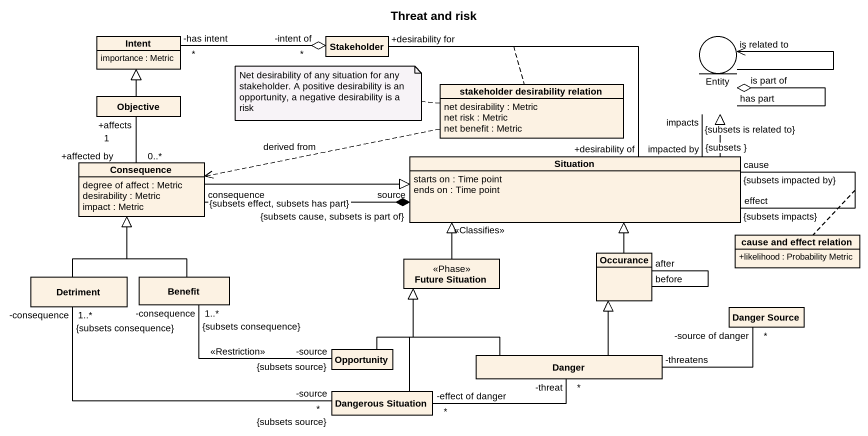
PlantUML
@startuml
title Threat and risk
allowmixing
hide circle
hide empty members
skinparam classAttributeIconSize 0
class Intent {
  importance : Metric
}
class Stakeholder
entity "Entity" as Entity_
class "stakeholder desirability relation" as stakeholder_desirability {
  net desirability : Metric
  net risk : Metric
  net benefit : Metric
}
class Objective
class Consequence {
  degree of affect : Metric
  desirability : Metric
  impact : Metric
}
class Situation {
  starts on : Time point
  ends on : Time point
}
class "cause and effect relation" as cause_and_effect_relation {
  +likelihood : Probability Metric
}
class Detriment
class Benefit
class "Future Situation" as Future_Situation <<Phase>>
class Occurance
class "Danger Source" as Danger_Source
class Opportunity
class Danger
class "Dangerous Situation" as Dangerous_Situation
Stakeholder "-intent of\n*" o-left- "-has intent\n*" Intent
Stakeholder "+desirability for" -- "+desirability of" Situation
(Stakeholder, Situation) .. stakeholder_desirability
Entity_ --> "is related to" Entity_
Entity_ "is part of" o-- "has part" Entity_
stakeholder_desirability .left.> Consequence : derived from
Objective -up-|> Intent
Consequence "+affected by\n0..*" -up- "+affects\n1" Objective
Consequence -right-|> Situation
Situation "impacted by\n{subsets }" -up- "impacts\n{subsets is related to}" Entity_
Situation -up-|> Entity_
Situation "source\n{subsets cause, subsets is part of}" *-left- "consequence\n{subsets effect, subsets has part}" Consequence
Situation "effect\n{subsets impacts}" -- "cause\n{subsets impacted by}" Situation
(Situation, Situation) .. cause_and_effect_relation
Detriment -up-|> Consequence
Benefit -up-|> Consequence
Future_Situation -up-|> Situation : <<Classifies>>
Occurance -up-|> Situation
Occurance "before" -- "after" Occurance
Opportunity "-source\n{subsets source}" -left- "-consequence\n1..*\n{subsets consequence}" Benefit : <<Restriction>>
Opportunity -up-|> Future_Situation
Danger -up-|> Future_Situation
Danger -up-|> Occurance
Danger "-threatens" -right- "-source of danger\n*" Danger_Source
Danger "-threat\n*" -left- "-effect of danger\n*" Dangerous_Situation
Dangerous_Situation "-source\n*\n{subsets source}" -left- "-consequence\n1..*\n{subsets consequence}" Detriment
Dangerous_Situation -up-|> Future_Situation
note left of stakeholder_desirability : Net desirability of any situation for any stakeholder. A positive desirability is an opportunity, a negative desirability is a risk
@enduml
